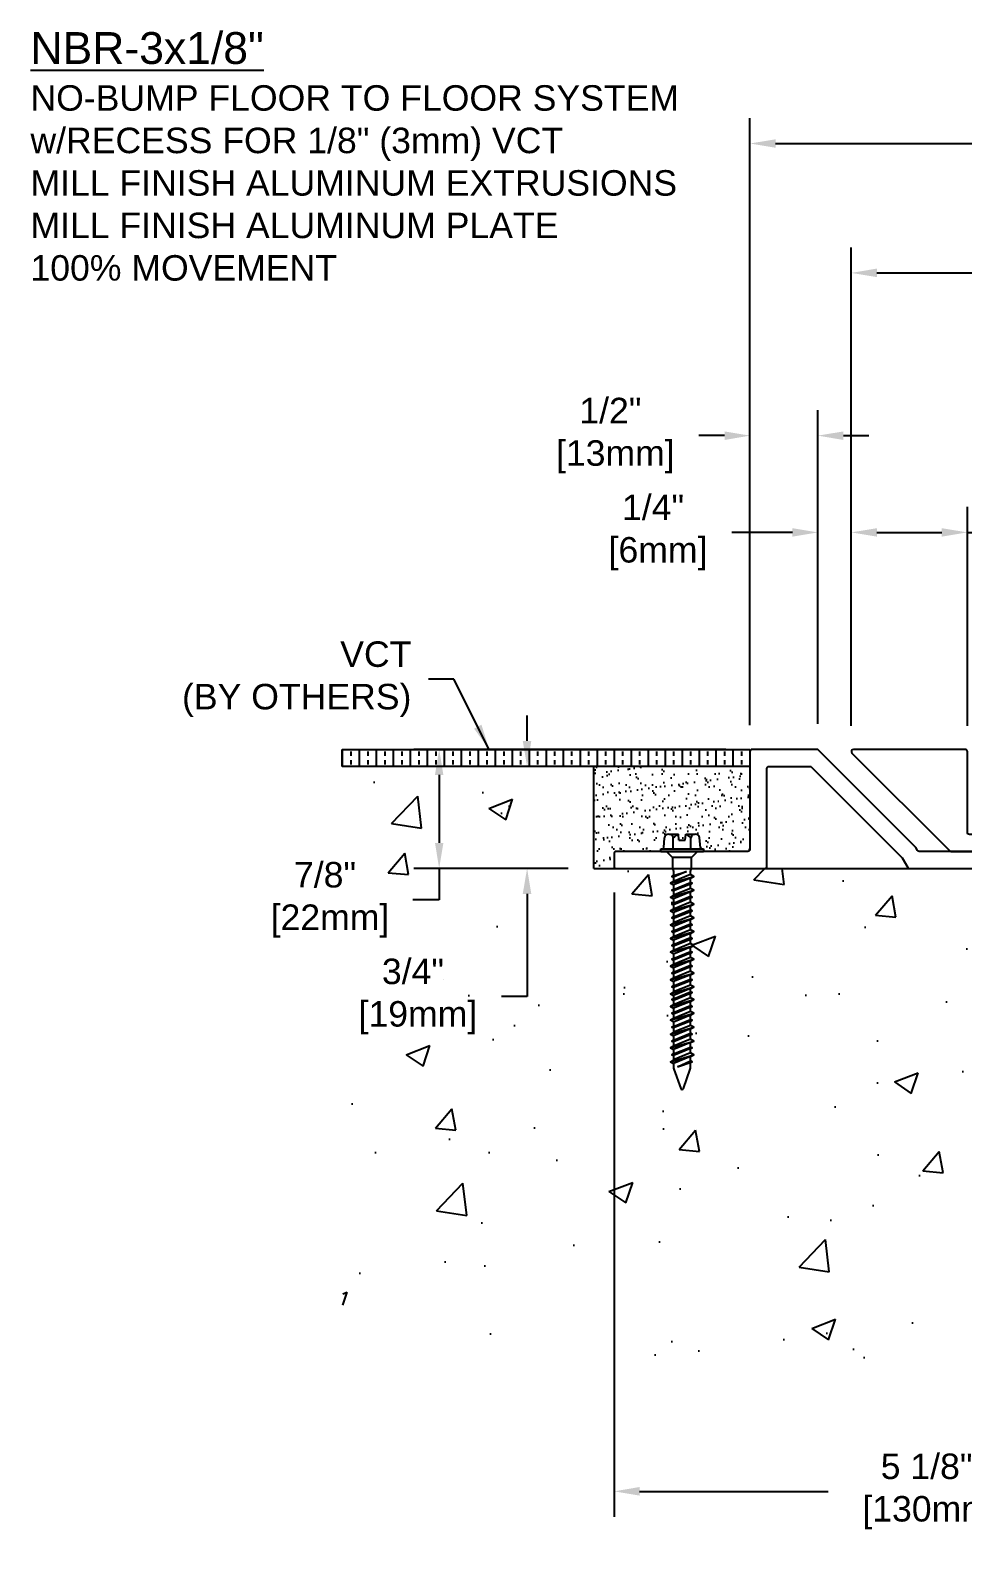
# Model space of a CAD drawing. Header units: inches. Extents: x -27.3 to 14.9, y 4.6 to 15.8.
# Drawn here: x -27.33 to -20.47, y 4.58 to 15.76 of the extents above; entities that cross this region are included whole.
import ezdxf

# ---------------------------------------------------------------- set-up
doc = ezdxf.new("R2010")
doc.units = ezdxf.units.IN
doc.header["$MEASUREMENT"] = 0
for name, color, linetype in [('Anchors', 4, 'Continuous'), ('Conditions', 1, 'Continuous'), ('Dimensions', 3, 'Continuous'), ('Metals', 7, 'Continuous'), ('TEXT', 2, 'Continuous')]:
    doc.layers.add(name, color=color, linetype=linetype)
doc.styles.add('ARIAL', font='arial.ttf')
doc.dimstyles.new('Arial', dxfattribs={"dimtxt": 0.1875, "dimasz": 0.1875, "dimexe": 0.1875, "dimexo": 0.1875, "dimgap": 0.1875, "dimtad": 0, "dimtih": 1, "dimtoh": 1, "dimdec": 4, "dimzin": 3, "dimdsep": 46, "dimlunit": 4, "dimtxsty": 'ARIAL', "dimcen": 0.1875, "dimadec": 0, "dimazin": 0, "dimtfac": 1, "dimtdec": 4, "dimtofl": 0, "dimtmove": 0, "dimatfit": 3, "dimfxl": 0, "dimfrac": 2, "dimtolj": 1, "dimtzin": 0, "dimarcsym": 0})

# ---------------------------------------------------------------- blocks, each defined once
blk = doc.blocks.new('*D12')
at = {"layer": 'Defpoints', "color": 0}
for p in [(-21.536, 12.778), (-22.036, 10.459), (-21.536, 10.469)]:
    blk.add_point(p, dxfattribs=at)
at = {"layer": 'Dimensions', "color": 0, "lineweight": -2}
for p, q in [((-22.036, 10.647), (-22.036, 12.965)), ((-21.536, 10.657), (-21.536, 12.965)), ((-22.223, 12.778), (-22.411, 12.778)), ((-21.348, 12.778), (-21.161, 12.778))]:
    blk.add_line(p, q, dxfattribs=at)
at = {"layer": 'Dimensions', "color": 0}
for points in [[(-22.223, 12.809), (-22.223, 12.746), (-22.036, 12.778)], [(-21.348, 12.809), (-21.348, 12.746), (-21.536, 12.778)]]:
    blk.add_solid(points, dxfattribs=at)
at = {"layer": 'Dimensions', "color": 0, "insert": (-23.063, 12.778), "char_height": 0.1875, "attachment_point": 5, "style": 'ARIAL'}
blk.add_mtext('\\A1;1/2"\\P [13mm]', dxfattribs=at)
blk = doc.blocks.new('*D14')
at = {"layer": 'Defpoints', "color": 0}
for p in [(-10.837, 14.927), (-22.036, 10.459), (-10.837, 10.459)]:
    blk.add_point(p, dxfattribs=at)
at = {"layer": 'Dimensions', "color": 0, "lineweight": -2}
for p, q in [((-22.036, 10.647), (-22.036, 15.114)), ((-10.837, 10.647), (-10.837, 15.114)), ((-21.848, 14.927), (-17.161, 14.927)), ((-11.024, 14.927), (-15.711, 14.927))]:
    blk.add_line(p, q, dxfattribs=at)
at = {"layer": 'Dimensions', "color": 0}
for points in [[(-21.848, 14.958), (-21.848, 14.896), (-22.036, 14.927)], [(-11.024, 14.958), (-11.024, 14.896), (-10.837, 14.927)]]:
    blk.add_solid(points, dxfattribs=at)
at = {"layer": 'Dimensions', "color": 0, "insert": (-16.436, 14.927), "char_height": 0.1875, "attachment_point": 5, "style": 'ARIAL'}
blk.add_mtext('\\A1;11 3/16"\\P [284mm]', dxfattribs=at)
blk = doc.blocks.new('TH316134')
for p, q in [((-0.097, 0.127), (-0.027, 0.127)), ((-0.023, 0.083), (-0.027, 0.127)), ((0.023, 0.083), (0.027, 0.127)), ((0.027, 0.127), (0.097, 0.127)), ((-0.157, 0.019), (0.157, 0.019)), ((-0.157, 0), (-0.157, 0.019)), ((-0.157, 0), (0.157, 0)), ((-0.135, 0.029), (-0.129, 0.1)), ((-0.115, 0), (-0.07, -0.045)), ((-0.065, 0.019), (-0.065, 0.1)), ((-0.023, 0.083), (0.023, 0.083)), ((0.064, 0.019), (0.064, 0.1)), ((0.115, 0), (0.07, -0.045)), ((0.135, 0.029), (0.129, 0.1)), ((0.157, 0.019), (0.157, 0)), ((-0.086, -0.234), (0.086, -0.184)), ((-0.074, -0.184), (0.032, -0.147)), ((0.032, -0.147), (-0.062, -0.19)), ((-0.062, -0.177), (0.032, -0.147)), ((0.062, -0.171), (-0.062, -0.221)), ((0.062, -0.197), (-0.062, -0.247)), ((-0.086, -0.336), (0.086, -0.285)), ((-0.074, -0.285), (0.074, -0.234)), ((-0.062, -0.279), (0.062, -0.228)), ((0.062, -0.241), (-0.062, -0.291)), ((0.062, -0.272), (-0.062, -0.323)), ((0.062, -0.298), (-0.062, -0.349)), ((-0.062, -0.381), (0.062, -0.33)), ((-0.086, -0.437), (0.086, -0.387)), ((-0.074, -0.387), (0.074, -0.336)), ((-0.074, -0.488), (0.074, -0.437)), ((0.062, -0.342), (-0.062, -0.393)), ((0.062, -0.374), (-0.062, -0.425)), ((0.062, -0.4), (-0.062, -0.45)), ((-0.062, -0.482), (0.062, -0.431)), ((0.062, -0.444), (-0.062, -0.494)), ((-0.086, -0.539), (0.086, -0.488)), ((-0.074, -0.59), (0.074, -0.539)), ((0.062, -0.475), (-0.062, -0.526)), ((0.062, -0.501), (-0.062, -0.552)), ((-0.062, -0.584), (0.062, -0.533)), ((0.062, -0.545), (-0.062, -0.596)), ((-0.086, -0.641), (0.086, -0.59)), ((-0.074, -0.691), (0.074, -0.641)), ((0.062, -0.577), (-0.062, -0.628)), ((0.062, -0.603), (-0.062, -0.654)), ((-0.062, -0.685), (0.062, -0.634)), ((0.062, -0.647), (-0.062, -0.698)), ((-0.086, -0.742), (0.086, -0.691)), ((-0.074, -0.793), (0.074, -0.742)), ((0.062, -0.678), (-0.062, -0.729)), ((0.062, -0.704), (-0.062, -0.755)), ((-0.062, -0.787), (0.062, -0.736)), ((0.062, -0.748), (-0.062, -0.799)), ((0.062, -0.78), (-0.062, -0.831)), ((-0.086, -0.844), (0.086, -0.793)), ((-0.086, -0.945), (0.086, -0.895)), ((-0.074, -0.895), (0.074, -0.844)), ((0.062, -0.806), (-0.062, -0.857)), ((-0.062, -0.888), (0.062, -0.838)), ((0.062, -0.85), (-0.062, -0.901)), ((0.062, -0.882), (-0.062, -0.932)), ((-0.086, -1.047), (0.086, -0.996)), ((-0.074, -0.996), (0.074, -0.945)), ((0.062, -0.907), (-0.062, -0.958)), ((-0.062, -0.99), (0.062, -0.939)), ((0.062, -0.951), (-0.062, -1.002)), ((0.062, -0.983), (-0.062, -1.034)), ((-0.086, -1.141), (0.086, -1.09)), ((-0.074, -1.09), (0.074, -1.039)), ((0.062, -1.009), (-0.062, -1.06)), ((-0.062, -1.084), (0.062, -1.033)), ((0.062, -1.045), (-0.062, -1.096)), ((0.062, -1.077), (-0.062, -1.128)), ((0.062, -1.103), (-0.062, -1.154)), ((-0.086, -1.242), (0.086, -1.191)), ((-0.074, -1.191), (0.074, -1.141)), ((-0.062, -1.185), (0.062, -1.134)), ((0.062, -1.147), (-0.062, -1.198)), ((0.062, -1.178), (-0.062, -1.229)), ((0.062, -1.204), (-0.062, -1.255)), ((-0.086, -1.344), (0.086, -1.293)), ((-0.074, -1.293), (0.074, -1.242)), ((-0.062, -1.287), (0.062, -1.236)), ((0.062, -1.248), (-0.062, -1.299)), ((0.062, -1.28), (-0.062, -1.331)), ((0.062, -1.306), (-0.062, -1.357)), ((-0.062, -1.388), (0.062, -1.338)), ((-0.086, -1.445), (0.086, -1.395)), ((-0.074, -1.395), (0.074, -1.344)), ((-0.074, -1.496), (0.074, -1.445)), ((0.062, -1.35), (-0.062, -1.401)), ((0.062, -1.382), (-0.062, -1.432)), ((0.062, -1.407), (-0.062, -1.458)), ((-0.062, -1.49), (0.062, -1.439)), ((0.062, -1.451), (-0.062, -1.502)), ((-0.086, -1.547), (0.086, -1.496)), ((0.062, -1.483), (-0.062, -1.534)), ((0.062, -1.509), (-0.062, -1.56)), ((-0.034, -1.584), (0.062, -1.541)), ((-0.034, -1.584), (0.074, -1.547)), ((0.062, -1.553), (-0.034, -1.584))]:
    blk.add_line(p, q)
blk.add_lwpolyline([(0.07, -0.045), (-0.07, -0.045), (-0.07, -0.112, 0.052126), (-0.069, -0.122), (-0.063, -0.148, -0.052126), (-0.062, -0.157), (-0.062, -0.177), (-0.074, -0.184), (-0.062, -0.19), (-0.062, -0.221), (-0.086, -0.234), (-0.062, -0.247), (-0.062, -0.279), (-0.074, -0.285), (-0.062, -0.291), (-0.062, -0.323), (-0.086, -0.336), (-0.062, -0.349), (-0.062, -0.381), (-0.074, -0.387), (-0.062, -0.393), (-0.062, -0.425), (-0.086, -0.437), (-0.062, -0.45), (-0.062, -0.482), (-0.074, -0.488), (-0.062, -0.494), (-0.062, -0.526), (-0.086, -0.539), (-0.062, -0.552), (-0.062, -0.584), (-0.074, -0.59), (-0.062, -0.596), (-0.062, -0.628), (-0.086, -0.641), (-0.062, -0.654), (-0.062, -0.685), (-0.074, -0.691), (-0.062, -0.698), (-0.062, -0.729), (-0.086, -0.742), (-0.062, -0.755), (-0.062, -0.787), (-0.074, -0.793), (-0.062, -0.799), (-0.062, -0.831), (-0.086, -0.844), (-0.062, -0.857), (-0.062, -0.888), (-0.074, -0.895), (-0.062, -0.901), (-0.062, -0.932), (-0.086, -0.945), (-0.062, -0.958), (-0.062, -0.99), (-0.074, -0.996), (-0.062, -1.002), (-0.062, -1.034), (-0.086, -1.047), (-0.062, -1.06), (-0.062, -1.084), (-0.074, -1.09), (-0.062, -1.096), (-0.062, -1.128), (-0.086, -1.141), (-0.062, -1.154), (-0.062, -1.185), (-0.074, -1.191), (-0.062, -1.198), (-0.062, -1.229), (-0.086, -1.242), (-0.062, -1.255), (-0.062, -1.287), (-0.074, -1.293), (-0.062, -1.299), (-0.062, -1.331), (-0.086, -1.344), (-0.062, -1.357), (-0.062, -1.388), (-0.074, -1.395), (-0.062, -1.401), (-0.062, -1.432), (-0.086, -1.445), (-0.062, -1.458), (-0.062, -1.49), (-0.074, -1.496), (-0.062, -1.502), (-0.062, -1.534), (-0.086, -1.547), (-0.062, -1.56), (-0.062, -1.586, 0.084437), (-0.06, -1.601), (-0.01, -1.744, 0.648167), (0.01, -1.744), (0.06, -1.601, 0.084437), (0.062, -1.586), (0.062, -1.553), (0.074, -1.547), (0.062, -1.541), (0.062, -1.509), (0.086, -1.496), (0.062, -1.483), (0.062, -1.451), (0.074, -1.445), (0.062, -1.439), (0.062, -1.407), (0.086, -1.395), (0.062, -1.382), (0.062, -1.35), (0.074, -1.344), (0.062, -1.338), (0.062, -1.306), (0.086, -1.293), (0.062, -1.28), (0.062, -1.248), (0.074, -1.242), (0.062, -1.236), (0.062, -1.204), (0.086, -1.191), (0.062, -1.178), (0.062, -1.147), (0.074, -1.141), (0.062, -1.134), (0.062, -1.103), (0.086, -1.09), (0.062, -1.077), (0.062, -1.045), (0.074, -1.039), (0.062, -1.033), (0.062, -1.009), (0.086, -0.996), (0.062, -0.983), (0.062, -0.951), (0.074, -0.945), (0.062, -0.939), (0.062, -0.907), (0.086, -0.895), (0.062, -0.882), (0.062, -0.85), (0.074, -0.844), (0.062, -0.838), (0.062, -0.806), (0.086, -0.793), (0.062, -0.78), (0.062, -0.748), (0.074, -0.742), (0.062, -0.736), (0.062, -0.704), (0.086, -0.691), (0.062, -0.678), (0.062, -0.647), (0.074, -0.641), (0.062, -0.634), (0.062, -0.603), (0.086, -0.59), (0.062, -0.577), (0.062, -0.545), (0.074, -0.539), (0.062, -0.533), (0.062, -0.501), (0.086, -0.488), (0.062, -0.475), (0.062, -0.444), (0.074, -0.437), (0.062, -0.431), (0.062, -0.4), (0.086, -0.387), (0.062, -0.374), (0.062, -0.342), (0.074, -0.336), (0.062, -0.33), (0.062, -0.298), (0.086, -0.285), (0.062, -0.272), (0.062, -0.241), (0.074, -0.234), (0.062, -0.228), (0.062, -0.197), (0.086, -0.184), (0.062, -0.171), (0.062, -0.157, -0.052126), (0.063, -0.148), (0.069, -0.122, 0.052126), (0.07, -0.112)], format="xyb", close=True)
for centre, radius, start, end in [((-0.097, 0.095), 0.0327, 9.285, 170.715), ((0, 0.038), 0.0896, 107.4215, 136.0407), ((0, 0.038), 0.0896, 43.9593, 72.5785), ((0.097, 0.095), 0.0327, 9.285, 170.715), ((-0.146, 0.03), 0.0112, 270, 355), ((0.146, 0.03), 0.0112, 185, 270)]:
    blk.add_arc(centre, radius, start, end)
blk = doc.blocks.new('*D15')
at = {"layer": 'Defpoints', "color": 0}
for p in [(-21.29, 12.066), (-21.536, 10.469), (-21.29, 10.454)]:
    blk.add_point(p, dxfattribs=at)
at = {"layer": 'Dimensions', "color": 0, "lineweight": -2}
for p, q in [((-21.536, 10.657), (-21.536, 12.254)), ((-21.29, 10.642), (-21.29, 12.254)), ((-21.723, 12.066), (-22.17, 12.066)), ((-21.102, 12.066), (-20.915, 12.066))]:
    blk.add_line(p, q, dxfattribs=at)
at = {"layer": 'Dimensions', "color": 0}
for points in [[(-21.723, 12.097), (-21.723, 12.035), (-21.536, 12.066)], [(-21.102, 12.097), (-21.102, 12.035), (-21.29, 12.066)]]:
    blk.add_solid(points, dxfattribs=at)
at = {"layer": 'Dimensions', "color": 0, "insert": (-22.749, 12.066), "char_height": 0.1875, "attachment_point": 5, "style": 'ARIAL'}
blk.add_mtext('\\A1;1/4"\\P [6mm]', dxfattribs=at)
blk = doc.blocks.new('*D16')
at = {"layer": 'Defpoints', "color": 0}
for p in [(-23.036, 9.604), (-17.936, 5.977), (-17.936, 5.011)]:
    blk.add_point(p, dxfattribs=at)
at = {"layer": 'Dimensions', "color": 0, "lineweight": -2}
for p, q in [((-23.036, 9.417), (-23.036, 4.824)), ((-17.936, 5.789), (-17.936, 4.824)), ((-22.848, 5.011), (-21.461, 5.011)), ((-18.124, 5.011), (-20.011, 5.011))]:
    blk.add_line(p, q, dxfattribs=at)
at = {"layer": 'Dimensions', "color": 0}
for points in [[(-22.848, 5.043), (-22.848, 4.98), (-23.036, 5.011)], [(-18.124, 5.043), (-18.124, 4.98), (-17.936, 5.011)]]:
    blk.add_solid(points, dxfattribs=at)
at = {"layer": 'Dimensions', "color": 0, "insert": (-20.736, 5.011), "char_height": 0.1875, "attachment_point": 5, "style": 'ARIAL'}
blk.add_mtext('\\A1;5 1/8"\\P [130mm]', dxfattribs=at)
blk = doc.blocks.new('*D17')
at = {"layer": 'Defpoints', "color": 0}
for p in [(-21.29, 12.066), (-21.29, 10.454), (-20.436, 10.454)]:
    blk.add_point(p, dxfattribs=at)
at = {"layer": 'Dimensions', "color": 0, "lineweight": -2}
for p, q in [((-21.29, 10.642), (-21.29, 12.254)), ((-20.436, 10.642), (-20.436, 12.254)), ((-21.102, 12.066), (-20.624, 12.066)), ((-20.436, 12.066), (-20.096, 12.066))]:
    blk.add_line(p, q, dxfattribs=at)
at = {"layer": 'Dimensions', "color": 0}
for points in [[(-21.102, 12.097), (-21.102, 12.035), (-21.29, 12.066)], [(-20.624, 12.097), (-20.624, 12.035), (-20.436, 12.066)]]:
    blk.add_solid(points, dxfattribs=at)
at = {"layer": 'Dimensions', "color": 0, "insert": (-19.444, 12.066), "char_height": 0.1875, "attachment_point": 5, "style": 'ARIAL'}
blk.add_mtext('\\A1;7/8"\\P [22mm]', dxfattribs=at)
blk = doc.blocks.new('*D18')
at = {"layer": 'Defpoints', "color": 0}
for p in [(-21.29, 13.975), (-21.29, 10.454), (-11.582, 10.454)]:
    blk.add_point(p, dxfattribs=at)
at = {"layer": 'Dimensions', "color": 0, "lineweight": -2}
for p, q in [((-21.29, 10.642), (-21.29, 14.163)), ((-11.582, 10.642), (-11.582, 14.163)), ((-21.102, 13.975), (-17.161, 13.975)), ((-11.77, 13.975), (-15.711, 13.975))]:
    blk.add_line(p, q, dxfattribs=at)
at = {"layer": 'Dimensions', "color": 0}
for points in [[(-21.102, 14.007), (-21.102, 13.944), (-21.29, 13.975)], [(-11.77, 14.007), (-11.77, 13.944), (-11.582, 13.975)]]:
    blk.add_solid(points, dxfattribs=at)
at = {"layer": 'Dimensions', "color": 0, "insert": (-16.436, 13.975), "char_height": 0.1875, "attachment_point": 5, "style": 'ARIAL'}
blk.add_mtext('\\A1;9 11/16"\\P [247mm]', dxfattribs=at)
blk = doc.blocks.new('*D19')
at = {"layer": 'Defpoints', "color": 0}
for p in [(-24.323, 10.469), (-22.026, 10.469), (-23.186, 9.594)]:
    blk.add_point(p, dxfattribs=at)
at = {"layer": 'Dimensions', "color": 0, "lineweight": -2}
for p, q in [((-22.213, 10.469), (-24.51, 10.469)), ((-24.323, 10.282), (-24.323, 9.782)), ((-23.373, 9.594), (-24.51, 9.594)), ((-24.323, 9.594), (-24.323, 9.363)), ((-24.323, 9.363), (-24.51, 9.363))]:
    blk.add_line(p, q, dxfattribs=at)
at = {"layer": 'Dimensions', "color": 0}
for points in [[(-24.354, 10.282), (-24.292, 10.282), (-24.323, 10.469)], [(-24.354, 9.782), (-24.292, 9.782), (-24.323, 9.594)]]:
    blk.add_solid(points, dxfattribs=at)
at = {"layer": 'Dimensions', "color": 0, "insert": (-25.163, 9.363), "char_height": 0.1875, "attachment_point": 5, "style": 'ARIAL'}
blk.add_mtext('\\A1;7/8"\\P [22mm]', dxfattribs=at)
blk = doc.blocks.new('NBT123')
blk.add_lwpolyline([(-0.985, 0.61, 0.414214), (-1, 0.625), (-1.824, 0.625, 0.668179), (-1.834, 0.599), (-1.114, -0.121, 0.198912), (-1.104, -0.125), (0, -0.125, 0.414214), (0.015, -0.11), (0.015, -0.015, 0.414214), (0, 0), (-0.97, 0, -0.414214), (-0.985, 0.015)], format="xyb", close=True)
blk = doc.blocks.new('*D23')
at = {"layer": 'Defpoints', "color": 0}
for p in [(-23.186, 10.344), (-23.676, 9.594), (-23.186, 9.594)]:
    blk.add_point(p, dxfattribs=at)
at = {"layer": 'Dimensions', "color": 0, "lineweight": -2}
for p, q in [((-23.676, 10.532), (-23.676, 10.719)), ((-23.373, 10.344), (-23.864, 10.344)), ((-23.373, 9.594), (-23.864, 9.594)), ((-23.676, 9.407), (-23.676, 8.652)), ((-23.676, 8.652), (-23.864, 8.652))]:
    blk.add_line(p, q, dxfattribs=at)
at = {"layer": 'Dimensions', "color": 0}
for points in [[(-23.708, 10.532), (-23.645, 10.532), (-23.676, 10.344)], [(-23.708, 9.407), (-23.645, 9.407), (-23.676, 9.594)]]:
    blk.add_solid(points, dxfattribs=at)
at = {"layer": 'Dimensions', "color": 0, "insert": (-24.516, 8.652), "char_height": 0.1875, "attachment_point": 5, "style": 'ARIAL'}
blk.add_mtext('\\A1;3/4"\\P [19mm]', dxfattribs=at)
blk = doc.blocks.new('*U26')
for p, q in [((-3, 0), (-3, 0.125)), ((-3, 0.125), (0, 0.125)), ((-3, 0.125), (-3, 0)), ((-3, 0.125), (-3, 0)), ((-2.875, 0.125), (-2.875, 0)), ((-2.75, 0.125), (-2.75, 0)), ((-2.625, 0.125), (-2.625, 0)), ((-2.5, 0.125), (-2.5, 0)), ((-2.375, 0.125), (-2.375, 0)), ((-2.25, 0.125), (-2.25, 0)), ((-2.125, 0.125), (-2.125, 0)), ((-2, 0.125), (-2, 0)), ((-1.875, 0.125), (-1.875, 0)), ((-1.75, 0.125), (-1.75, 0)), ((-1.625, 0.125), (-1.625, 0)), ((-1.5, 0.125), (-1.5, 0)), ((-1.375, 0.125), (-1.375, 0)), ((-1.25, 0.125), (-1.25, 0)), ((-1.125, 0.125), (-1.125, 0)), ((-1, 0.125), (-1, 0)), ((-0.875, 0.125), (-0.875, 0)), ((-0.75, 0.125), (-0.75, 0)), ((-0.625, 0.125), (-0.625, 0)), ((-0.5, 0.125), (-0.5, 0)), ((-0.375, 0.125), (-0.375, 0)), ((-0.25, 0.125), (-0.25, 0)), ((-0.125, 0.125), (-0.125, 0)), ((0, 0.125), (0, 0)), ((0, 0.125), (0, 0)), ((0, 0), (-3, 0)), ((-2.9375, 0.109375), (-2.9375, 0.078125)), ((-2.9375, 0.046875), (-2.9375, 0.015625)), ((-2.8125, 0.109375), (-2.8125, 0.078125)), ((-2.8125, 0.046875), (-2.8125, 0.015625)), ((-2.6875, 0.109375), (-2.6875, 0.078125)), ((-2.6875, 0.046875), (-2.6875, 0.015625)), ((-2.5625, 0.109375), (-2.5625, 0.078125)), ((-2.5625, 0.046875), (-2.5625, 0.015625)), ((-2.4375, 0.109375), (-2.4375, 0.078125)), ((-2.4375, 0.046875), (-2.4375, 0.015625)), ((-2.3125, 0.109375), (-2.3125, 0.078125)), ((-2.3125, 0.046875), (-2.3125, 0.015625)), ((-2.1875, 0.109375), (-2.1875, 0.078125)), ((-2.1875, 0.046875), (-2.1875, 0.015625)), ((-2.0625, 0.109375), (-2.0625, 0.078125)), ((-2.0625, 0.046875), (-2.0625, 0.015625)), ((-1.9375, 0.109375), (-1.9375, 0.078125)), ((-1.9375, 0.046875), (-1.9375, 0.015625)), ((-1.8125, 0.109375), (-1.8125, 0.078125)), ((-1.8125, 0.046875), (-1.8125, 0.015625)), ((-1.6875, 0.109375), (-1.6875, 0.078125)), ((-1.6875, 0.046875), (-1.6875, 0.015625)), ((-1.5625, 0.109375), (-1.5625, 0.078125)), ((-1.5625, 0.046875), (-1.5625, 0.015625)), ((-1.4375, 0.109375), (-1.4375, 0.078125)), ((-1.4375, 0.046875), (-1.4375, 0.015625)), ((-1.3125, 0.109375), (-1.3125, 0.078125)), ((-1.3125, 0.046875), (-1.3125, 0.015625)), ((-1.1875, 0.109375), (-1.1875, 0.078125)), ((-1.1875, 0.046875), (-1.1875, 0.015625)), ((-1.0625, 0.109375), (-1.0625, 0.078125)), ((-1.0625, 0.046875), (-1.0625, 0.015625)), ((-0.9375, 0.109375), (-0.9375, 0.078125)), ((-0.9375, 0.046875), (-0.9375, 0.015625)), ((-0.8125, 0.109375), (-0.8125, 0.078125)), ((-0.8125, 0.046875), (-0.8125, 0.015625)), ((-0.6875, 0.109375), (-0.6875, 0.078125)), ((-0.6875, 0.046875), (-0.6875, 0.015625)), ((-0.5625, 0.109375), (-0.5625, 0.078125)), ((-0.5625, 0.046875), (-0.5625, 0.015625)), ((-0.4375, 0.109375), (-0.4375, 0.078125)), ((-0.4375, 0.046875), (-0.4375, 0.015625)), ((-0.3125, 0.109375), (-0.3125, 0.078125)), ((-0.3125, 0.046875), (-0.3125, 0.015625)), ((-0.1875, 0.109375), (-0.1875, 0.078125)), ((-0.1875, 0.046875), (-0.1875, 0.015625)), ((-0.0625, 0.109375), (-0.0625, 0.078125)), ((-0.0625, 0.046875), (-0.0625, 0.015625))]:
    blk.add_line(p, q)
blk = doc.blocks.new('NBA60110')
blk.add_lwpolyline([(2.161, 0.007, 0.267949), (2.174, 0), (5.085, 0, -0.414214), (5.1, -0.015), (5.1, -0.325, 0.738322), (5.922, -0.578, 0.436073), (5.912, -0.534), (5.857, -0.502, 0.388901), (5.816, -0.511, -3.172023), (5.816, -0.139, 0.388901), (5.857, -0.148), (5.912, -0.116, 0.436073), (5.922, -0.072, 0.248202), (5.55, 0.125), (2.246, 0.125, -0.267949), (2.233, 0.132), (2.221, 0.153, 0.065543), (2.219, 0.156), (1.504, 0.871, 0.198912), (1.494, 0.875), (1.015, 0.875, 0.414214), (1, 0.86), (1, 0.14, -0.414214), (0.985, 0.125), (0.015, 0.125, 0.414214), (0, 0.11), (0, 0.015, 0.414214), (0.015, 0), (1.11, 0, 0.414214), (1.125, 0.015), (1.125, 0.735, -0.414214), (1.14, 0.75), (1.442, 0.75, -0.198912), (1.453, 0.746), (2.119, 0.08, -0.065543), (2.121, 0.077)], format="xyb", close=True)

msp = doc.modelspace()

# ---------------------------------------------------------------- hatches: boundary and pattern name
at = {"layer": 'Conditions'}
h = msp.add_hatch(dxfattribs=at)
h.set_pattern_fill('AR-SAND', color=256, scale=0.0625, style=0)
h.set_pattern_definition([(37.5, (-25.20185, 34.94777), (-0.0039371, 0.1204265), [0, -0.095, 0, -0.10625, 0, -0.1015625]), (7.5, (-25.20185, 34.94777), (0.110611, 0.1763841), [0, -0.05125, 0, -0.085625, 0, -0.0328125]), (327.5, (-25.27872, 34.94777), (0.19463387, 0.0003537), [0, -0.03125, 0, -0.1125, 0, -0.146875]), (317.5, (-25.27872, 34.94777), (0.1878829, 0.0548547), [0, -0.015625, 0, -0.07375, 0, -0.084375])])
edge = h.paths.add_edge_path()
edge.add_line((-22.53318, 10.3441), (-23.03046, 10.3441))
edge.add_line((-23.03046, 10.3441), (-23.18591, 10.3441))
edge.add_line((-23.18591, 10.3441), (-23.18591, 9.5941))
edge.add_line((-23.18591, 9.5941), (-23.02591, 9.5941))
edge.add_arc((-23.02591, 9.6041), 0.01, 180, 270, ccw=False)
edge.add_line((-23.03591, 9.6041), (-23.03591, 9.7091))
edge.add_arc((-23.02591, 9.7091), 0.01, 90, 180, ccw=False)
edge.add_line((-23.02591, 9.7191), (-22.69266, 9.7191))
edge.add_line((-22.69266, 9.7191), (-22.69266, 9.73785))
edge.add_line((-22.69266, 9.73785), (-22.68233, 9.73785))
edge.add_arc((-22.68233, 9.7491), 0.01125, 270, 355)
edge.add_line((-22.67112, 9.74812), (-22.66533, 9.81433))
edge.add_arc((-22.63266, 9.81392), 0.03268, 90, 179.284968, ccw=False)
edge.add_line((-22.63266, 9.8466), (-22.56309, 9.8466))
edge.add_line((-22.56309, 9.8466), (-22.55916, 9.8016))
edge.add_line((-22.55916, 9.8016), (-22.51266, 9.8016))
edge.add_line((-22.51266, 9.8016), (-22.50872, 9.8466))
edge.add_line((-22.50872, 9.8466), (-22.43916, 9.8466))
edge.add_arc((-22.43916, 9.81392), 0.03268, 9.284968, 90, ccw=False)
edge.add_line((-22.40691, 9.81919), (-22.40069, 9.74812))
edge.add_arc((-22.38948, 9.7491), 0.01125, 185, 270)
edge.add_line((-22.38948, 9.73785), (-22.37916, 9.73785))
edge.add_line((-22.37916, 9.73785), (-22.37916, 9.7191))
edge.add_line((-22.37916, 9.7191), (-22.04591, 9.7191))
edge.add_arc((-22.04591, 9.7291), 0.01, 270, 360)
edge.add_line((-22.03591, 9.7291), (-22.03591, 10.3441))
edge.add_line((-22.03591, 10.3441), (-22.53318, 10.3441))
h = msp.add_hatch(dxfattribs=at)
h.set_pattern_fill('AR-CONC', color=256, scale=0.25, style=0)
h.paths.add_polyline_path([(-17.93621, 9.5841, 0.41421356), (-17.94621, 9.5941), (-18.68785, 9.5941), (-18.703, 9.5781), (-18.703, 9.511, -0.05212645), (-18.704, 9.50139), (-18.70949, 9.47542, 0.05212645), (-18.7105, 9.4658), (-18.7105, 9.45243), (-18.6865, 9.43951), (-18.7105, 9.42658), (-18.7105, 9.39489), (-18.69905, 9.38872), (-18.7105, 9.38256), (-18.7105, 9.35087), (-18.6865, 9.33794), (-18.7105, 9.32502), (-18.7105, 9.29333), (-18.69905, 9.28716), (-18.7105, 9.281), (-18.7105, 9.24931), (-18.6865, 9.23638), (-18.7105, 9.22346), (-18.7105, 9.19176), (-18.69905, 9.1856), (-18.7105, 9.17944), (-18.7105, 9.14774), (-18.6865, 9.13482), (-18.7105, 9.12189), (-18.7105, 9.0902), (-18.69905, 9.08404), (-18.7105, 9.07787), (-18.7105, 9.04618), (-18.6865, 9.03326), (-18.7105, 9.02033), (-18.7105, 8.98864), (-18.69905, 8.98247), (-18.7105, 8.97631), (-18.7105, 8.94462), (-18.6865, 8.93169), (-18.7105, 8.91877), (-18.7105, 8.88708), (-18.69905, 8.88091), (-18.7105, 8.87475), (-18.7105, 8.84306), (-18.6865, 8.83013), (-18.7105, 8.81721), (-18.7105, 8.78551), (-18.69905, 8.77935), (-18.7105, 8.77319), (-18.7105, 8.74149), (-18.6865, 8.72857), (-18.7105, 8.71564), (-18.7105, 8.68395), (-18.69905, 8.67779), (-18.7105, 8.67162), (-18.7105, 8.63993), (-18.6865, 8.62701), (-18.7105, 8.61408), (-18.7105, 8.57607), (-18.69905, 8.56991), (-18.7105, 8.56374), (-18.7105, 8.53205), (-18.6865, 8.51913), (-18.7105, 8.5062), (-18.7105, 8.46594), (-18.69905, 8.45978), (-18.7105, 8.45362), (-18.7105, 8.42192), (-18.6865, 8.409), (-18.7105, 8.39607), (-18.7105, 8.36031), (-18.69905, 8.35415), (-18.7105, 8.34798), (-18.7105, 8.31629), (-18.6865, 8.30337), (-18.7105, 8.29044), (-18.7105, 8.25805), (-18.69905, 8.25189), (-18.7105, 8.24572), (-18.7105, 8.21403), (-18.6865, 8.2011), (-18.7105, 8.18818), (-18.7105, 8.15579), (-18.69905, 8.14962), (-18.7105, 8.14346), (-18.7105, 8.11177), (-18.6865, 8.09884), (-18.7105, 8.08592), (-18.7105, 8.05422), (-18.69905, 8.04806), (-18.7105, 8.0419), (-18.7105, 8.03838, -0.08443704), (-18.71311, 8.02301), (-18.76252, 7.88196, -0.70927499), (-18.78239, 7.88029), (-18.83238, 8.02301, -0.06654669), (-18.83488, 8.03508), (-18.859, 8.04806), (-18.83489, 8.06104), (-18.83489, 8.09263), (-18.84644, 8.09884), (-18.83489, 8.10506), (-18.83489, 8.13735), (-18.859, 8.15032), (-18.83489, 8.1633), (-18.8349, 8.19489), (-18.84644, 8.2011), (-18.8349, 8.20731), (-18.8349, 8.23961), (-18.859, 8.25258), (-18.8349, 8.26556), (-18.83491, 8.29716), (-18.84644, 8.30337), (-18.83491, 8.30957), (-18.83491, 8.34525), (-18.859, 8.35822), (-18.83491, 8.37118), (-18.83491, 8.4028), (-18.84644, 8.409), (-18.83491, 8.4152), (-18.83492, 8.45538), (-18.859, 8.46834), (-18.83492, 8.48131), (-18.83492, 8.51293), (-18.84644, 8.51913), (-18.83492, 8.52532), (-18.83493, 8.56327), (-18.859, 8.57622), (-18.83493, 8.58918), (-18.83493, 8.62081), (-18.84644, 8.62701), (-18.83493, 8.6332), (-18.83493, 8.66483), (-18.859, 8.67779), (-18.83494, 8.69074), (-18.83494, 8.72238), (-18.84644, 8.72857), (-18.83494, 8.73476), (-18.83494, 8.7664), (-18.859, 8.77935), (-18.83494, 8.7923), (-18.83495, 8.82395), (-18.84644, 8.83013), (-18.83495, 8.83632), (-18.83495, 8.86797), (-18.859, 8.88091), (-18.83495, 8.89386), (-18.83495, 8.92551), (-18.84644, 8.93169), (-18.83495, 8.93787), (-18.83496, 8.96953), (-18.859, 8.98247), (-18.83496, 8.99542), (-18.83496, 9.02708), (-18.84644, 9.03326), (-18.83496, 9.03943), (-18.83496, 9.0711), (-18.859, 9.08404), (-18.83497, 9.09697), (-18.83497, 9.12865), (-18.84644, 9.13482), (-18.83497, 9.14099), (-18.83497, 9.17267), (-18.859, 9.1856), (-18.83497, 9.19853), (-18.83498, 9.23021), (-18.84644, 9.23638), (-18.83498, 9.24255), (-18.83498, 9.27423), (-18.859, 9.28716), (-18.83498, 9.30009), (-18.83498, 9.33178), (-18.84644, 9.33794), (-18.83499, 9.34411), (-18.83499, 9.3758), (-18.859, 9.38872), (-18.83499, 9.40165), (-18.83499, 9.43334), (-18.84644, 9.43951), (-18.83499, 9.44567), (-18.835, 9.46581, 0.05208779), (-18.836, 9.47542), (-18.84149, 9.50139, -0.05212645), (-18.8425, 9.511), (-18.8425, 9.5781), (-18.85764, 9.5941), (-20.16348, 9.5941), (-20.17862, 9.5781), (-20.17862, 9.511, -0.05212645), (-20.17963, 9.50139), (-20.18512, 9.47542, 0.05212645), (-20.18612, 9.4658), (-20.18612, 9.45243), (-20.16212, 9.43951), (-20.18612, 9.42658), (-20.18612, 9.39489), (-20.17468, 9.38872), (-20.18612, 9.38256), (-20.18612, 9.35087), (-20.16212, 9.33794), (-20.18612, 9.32502), (-20.18612, 9.29333), (-20.17468, 9.28716), (-20.18612, 9.281), (-20.18612, 9.24931), (-20.16212, 9.23638), (-20.18612, 9.22346), (-20.18612, 9.19176), (-20.17468, 9.1856), (-20.18612, 9.17944), (-20.18612, 9.14774), (-20.16212, 9.13482), (-20.18612, 9.12189), (-20.18612, 9.0902), (-20.17468, 9.08404), (-20.18612, 9.07787), (-20.18612, 9.04618), (-20.16212, 9.03326), (-20.18612, 9.02033), (-20.18612, 8.98864), (-20.17468, 8.98247), (-20.18612, 8.97631), (-20.18612, 8.94462), (-20.16212, 8.93169), (-20.18612, 8.91877), (-20.18612, 8.88708), (-20.17468, 8.88091), (-20.18612, 8.87475), (-20.18612, 8.84306), (-20.16212, 8.83013), (-20.18612, 8.81721), (-20.18612, 8.78551), (-20.17468, 8.77935), (-20.18612, 8.77319), (-20.18612, 8.74149), (-20.16212, 8.72857), (-20.18612, 8.71564), (-20.18612, 8.68395), (-20.17468, 8.67779), (-20.18612, 8.67162), (-20.18612, 8.63993), (-20.16212, 8.62701), (-20.18612, 8.61408), (-20.18612, 8.57607), (-20.17468, 8.56991), (-20.18612, 8.56374), (-20.18612, 8.53205), (-20.16212, 8.51913), (-20.18612, 8.5062), (-20.18612, 8.46594), (-20.17468, 8.45978), (-20.18612, 8.45362), (-20.18612, 8.42192), (-20.16212, 8.409), (-20.18612, 8.39607), (-20.18612, 8.36031), (-20.17468, 8.35415), (-20.18612, 8.34798), (-20.18612, 8.31629), (-20.16212, 8.30337), (-20.18612, 8.29044), (-20.18612, 8.25805), (-20.17468, 8.25189), (-20.18612, 8.24572), (-20.18612, 8.21403), (-20.16212, 8.2011), (-20.18612, 8.18818), (-20.18612, 8.15579), (-20.17468, 8.14962), (-20.18612, 8.14346), (-20.18612, 8.11177), (-20.16212, 8.09884), (-20.18612, 8.08592), (-20.18612, 8.05422), (-20.17468, 8.04806), (-20.18612, 8.0419), (-20.18612, 8.03838, -0.08443704), (-20.18874, 8.02301), (-20.23815, 7.88196, -0.70927499), (-20.25801, 7.88029), (-20.30801, 8.02301, -0.06654669), (-20.31051, 8.03508), (-20.33462, 8.04806), (-20.31051, 8.06104), (-20.31052, 8.09263), (-20.32207, 8.09884), (-20.31052, 8.10506), (-20.31052, 8.13735), (-20.33462, 8.15032), (-20.31052, 8.1633), (-20.31052, 8.19489), (-20.32207, 8.2011), (-20.31053, 8.20731), (-20.31053, 8.23961), (-20.33462, 8.25258), (-20.31053, 8.26556), (-20.31053, 8.29716), (-20.32207, 8.30337), (-20.31053, 8.30957), (-20.31054, 8.34525), (-20.33462, 8.35822), (-20.31054, 8.37118), (-20.31054, 8.4028), (-20.32207, 8.409), (-20.31054, 8.4152), (-20.31054, 8.45538), (-20.33462, 8.46834), (-20.31055, 8.48131), (-20.31055, 8.51293), (-20.32207, 8.51913), (-20.31055, 8.52532), (-20.31055, 8.56327), (-20.33462, 8.57622), (-20.31056, 8.58918), (-20.31056, 8.62081), (-20.32207, 8.62701), (-20.31056, 8.6332), (-20.31056, 8.66483), (-20.33462, 8.67779), (-20.31056, 8.69074), (-20.31057, 8.72238), (-20.32207, 8.72857), (-20.31057, 8.73476), (-20.31057, 8.7664), (-20.33462, 8.77935), (-20.31057, 8.7923), (-20.31057, 8.82395), (-20.32207, 8.83013), (-20.31057, 8.83632), (-20.31058, 8.86797), (-20.33462, 8.88091), (-20.31058, 8.89386), (-20.31058, 8.92551), (-20.32207, 8.93169), (-20.31058, 8.93787), (-20.31058, 8.96953), (-20.33462, 8.98247), (-20.31059, 8.99542), (-20.31059, 9.02708), (-20.32207, 9.03326), (-20.31059, 9.03943), (-20.31059, 9.0711), (-20.33462, 9.08404), (-20.31059, 9.09697), (-20.3106, 9.12865), (-20.32207, 9.13482), (-20.3106, 9.14099), (-20.3106, 9.17267), (-20.33462, 9.1856), (-20.3106, 9.19853), (-20.3106, 9.23021), (-20.32207, 9.23638), (-20.31061, 9.24255), (-20.31061, 9.27423), (-20.33462, 9.28716), (-20.31061, 9.30009), (-20.31061, 9.33178), (-20.32207, 9.33794), (-20.31061, 9.34411), (-20.31062, 9.3758), (-20.33462, 9.38872), (-20.31062, 9.40165), (-20.31062, 9.43334), (-20.32207, 9.43951), (-20.31062, 9.44567), (-20.31062, 9.46581, 0.05208779), (-20.31163, 9.47542), (-20.31712, 9.50139, -0.05212645), (-20.31812, 9.511), (-20.31812, 9.5781), (-20.33327, 9.5941), (-22.46786, 9.5941), (-22.47265, 9.57142, 0.05212645), (-22.47366, 9.5618), (-22.47366, 9.54843), (-22.44966, 9.53551), (-22.47366, 9.52258), (-22.47366, 9.49089), (-22.46221, 9.48472), (-22.47366, 9.47856), (-22.47366, 9.44687), (-22.44966, 9.43394), (-22.47366, 9.42102), (-22.47366, 9.38933), (-22.46221, 9.38316), (-22.47366, 9.377), (-22.47366, 9.34531), (-22.44966, 9.33238), (-22.47366, 9.31946), (-22.47366, 9.28776), (-22.46221, 9.2816), (-22.47366, 9.27544), (-22.47366, 9.24374), (-22.44966, 9.23082), (-22.47366, 9.21789), (-22.47366, 9.1862), (-22.46221, 9.18004), (-22.47366, 9.17387), (-22.47366, 9.14218), (-22.44966, 9.12926), (-22.47366, 9.11633), (-22.47366, 9.08464), (-22.46221, 9.07847), (-22.47366, 9.07231), (-22.47366, 9.04062), (-22.44966, 9.02769), (-22.47366, 9.01477), (-22.47366, 8.98308), (-22.46221, 8.97691), (-22.47366, 8.97075), (-22.47366, 8.93906), (-22.44966, 8.92613), (-22.47366, 8.91321), (-22.47366, 8.88151), (-22.46221, 8.87535), (-22.47366, 8.86919), (-22.47366, 8.83749), (-22.44966, 8.82457), (-22.47366, 8.81164), (-22.47366, 8.77995), (-22.46221, 8.77379), (-22.47366, 8.76762), (-22.47366, 8.73593), (-22.44966, 8.72301), (-22.47366, 8.71008), (-22.47366, 8.6862), (-22.46221, 8.68004), (-22.47366, 8.67387), (-22.47366, 8.64218), (-22.44966, 8.62926), (-22.47366, 8.61633), (-22.47366, 8.58464), (-22.46221, 8.57847), (-22.47366, 8.57231), (-22.47366, 8.54062), (-22.44966, 8.52769), (-22.47366, 8.51477), (-22.47366, 8.48308), (-22.46221, 8.47691), (-22.47366, 8.47075), (-22.47366, 8.43906), (-22.44966, 8.42613), (-22.47366, 8.41321), (-22.47366, 8.38151), (-22.46221, 8.37535), (-22.47366, 8.36919), (-22.47366, 8.33749), (-22.44966, 8.32457), (-22.47366, 8.31164), (-22.47366, 8.27995), (-22.46221, 8.27379), (-22.47366, 8.26762), (-22.47366, 8.23593), (-22.44966, 8.22301), (-22.47366, 8.21008), (-22.47366, 8.17839), (-22.46221, 8.17222), (-22.47366, 8.16606), (-22.47366, 8.13344, -0.08443704), (-22.47627, 8.11807), (-22.52568, 7.97701, -0.70927499), (-22.54555, 7.97535), (-22.59554, 8.11807, -0.08443704), (-22.59816, 8.13344), (-22.59816, 8.1593), (-22.62216, 8.17222), (-22.59816, 8.18515), (-22.59816, 8.21684), (-22.6096, 8.22301), (-22.59816, 8.22917), (-22.59816, 8.26086), (-22.62216, 8.27379), (-22.59816, 8.28671), (-22.59816, 8.31841), (-22.6096, 8.32457), (-22.59816, 8.33073), (-22.59816, 8.36242), (-22.62216, 8.37535), (-22.59816, 8.38827), (-22.59816, 8.41997), (-22.6096, 8.42613), (-22.59816, 8.43229), (-22.59816, 8.46399), (-22.62216, 8.47691), (-22.59816, 8.48984), (-22.59816, 8.52153), (-22.6096, 8.52769), (-22.59816, 8.53386), (-22.59816, 8.56555), (-22.62216, 8.57847), (-22.59816, 8.5914), (-22.59816, 8.62309), (-22.6096, 8.62926), (-22.59816, 8.63542), (-22.59816, 8.6593), (-22.62216, 8.67222), (-22.59816, 8.68515), (-22.59816, 8.71684), (-22.6096, 8.72301), (-22.59816, 8.72917), (-22.59816, 8.76086), (-22.62216, 8.77379), (-22.59816, 8.78671), (-22.59816, 8.81841), (-22.6096, 8.82457), (-22.59816, 8.83073), (-22.59816, 8.86242), (-22.62216, 8.87535), (-22.59816, 8.88827), (-22.59816, 8.91997), (-22.6096, 8.92613), (-22.59816, 8.93229), (-22.59816, 8.96399), (-22.62216, 8.97691), (-22.59816, 8.98984), (-22.59816, 9.02153), (-22.6096, 9.02769), (-22.59816, 9.03386), (-22.59816, 9.06555), (-22.62216, 9.07847), (-22.59816, 9.0914), (-22.59816, 9.12309), (-22.6096, 9.12926), (-22.59816, 9.13542), (-22.59816, 9.16711), (-22.62216, 9.18004), (-22.59816, 9.19296), (-22.59816, 9.22466), (-22.6096, 9.23082), (-22.59816, 9.23698), (-22.59816, 9.26867), (-22.62216, 9.2816), (-22.59816, 9.29452), (-22.59816, 9.32622), (-22.6096, 9.33238), (-22.59816, 9.33854), (-22.59816, 9.37024), (-22.62216, 9.38316), (-22.59816, 9.39609), (-22.59816, 9.42778), (-22.6096, 9.43394), (-22.59816, 9.44011), (-22.59816, 9.4718), (-22.62216, 9.48472), (-22.59816, 9.49765), (-22.59816, 9.52934), (-22.6096, 9.53551), (-22.59816, 9.54167), (-22.59816, 9.5618, 0.05212645), (-22.59916, 9.57142), (-22.60396, 9.5941), (-23.18591, 9.5941), (-23.18591, 10.2816), (-25.03143, 10.2816), (-25.03143, 5.97677), (-17.93621, 5.97677)])
h.paths.add_polyline_path([(-24.88474, 9.04322), (-23.84492, 9.04322), (-23.84492, 9.74408), (-24.88474, 9.74408)], flags=24)

# ---------------------------------------------------------------- linework, layer by layer
msp.add_line((-23.18591, 9.5941), (-23.18591, 10.3441), dxfattribs=at)
msp.add_lwpolyline([(-23.18591, 9.5941), (-23.18591, 9.5941), (-17.93621, 9.5941), (-17.93621, 5.97677)], dxfattribs=at)

# ---------------------------------------------------------------- block references
msp.add_blockref('NBA60110', (-23.03621, 9.5941))
at = {"layer": 'Anchors'}
msp.add_blockref('TH316134', (-22.53591, 9.7191), dxfattribs=at)
at = {"layer": 'Conditions'}
msp.add_blockref('*U26', (-22.03591, 10.3441), dxfattribs=at)
at = {"layer": 'Metals'}
msp.add_blockref('NBT123', (-19.45121, 9.8441), dxfattribs=at)

# ---------------------------------------------------------------- texts
at = {"layer": 'TEXT', "char_height": 0.1875, "style": 'ARIAL'}
for s, insert, width, attachment_point in [('{\\H1.25x;\\LNBR-3x1/8"\\P}NO-BUMP FLOOR TO FLOOR SYSTEM\\Pw/RECESS FOR 1/8" (3mm) VCT\\PMILL FINISH ALUMINUM EXTRUSIONS\\PMILL FINISH ALUMINUM PLATE\\P100% MOVEMENT', (-27.33089, 15.74672), 7.5157046, 1), ('\\A1;VCT\\P(BY OTHERS)', (-24.52744, 10.98604), 3.2442785, 6)]:
    msp.add_mtext(s, dxfattribs=dict(at, insert=insert, width=width, attachment_point=attachment_point))

# ---------------------------------------------------------------- dimensions: what is measured, and where the dimension line sits
at = {"layer": 'Dimensions'}
for base, p1, p2, picture, middle in [((-10.83652, 14.92676), (-22.03591, 10.4591), (-10.83652, 10.4591), '*D14', (-16.43621, 14.92676)), ((-21.29, 13.97544), (-11.58243, 10.4541), (-21.29, 10.4541), '*D18', (-16.43621, 13.97544)), ((-21.53591, 12.7777), (-22.03591, 10.4591), (-21.53591, 10.4691), '*D12', (-23.06293, 12.7777)), ((-21.29, 12.0661), (-21.53591, 10.4691), (-21.29, 10.4541), '*D15', (-22.74878, 12.0661)), ((-17.93621, 5.01143), (-23.03591, 9.6041), (-17.93621, 5.97677), '*D16', (-20.73591, 5.01143))]:
    dim = msp.add_linear_dim(base=base, p1=p1, p2=p2, dimstyle='Arial', override={"dimpost": '\\X'}, dxfattribs=at)
    dim.commit()
    dim.dimension.update_dxf_attribs({"geometry": picture, "text_midpoint": middle, "dimtype": 160})
for base, p1, p2, angle, picture, middle in [((-21.29, 12.0661), (-20.43621, 10.4541), (-21.29, 10.4541), 180, '*D17', (-19.44423, 12.0661)), ((-23.67649, 9.5941), (-23.18591, 10.3441), (-23.18591, 9.5941), 90, '*D23', (-24.51602, 8.65228)), ((-24.323, 10.4691), (-23.18591, 9.5941), (-22.02591, 10.4691), 90, '*D19', (-25.16252, 9.3625))]:
    dim = msp.add_linear_dim(base=base, p1=p1, p2=p2, angle=angle, dimstyle='Arial', override={"dimpost": '\\X'}, dxfattribs=at)
    dim.commit()
    dim.dimension.update_dxf_attribs({"geometry": picture, "text_midpoint": middle, "dimtype": 160})

# ---------------------------------------------------------------- leaders
at = {"layer": 'TEXT', "annotation_type": 0, "has_hookline": 1, "hookline_direction": 1, "text_width": 1.66282}
msp.add_leader([(-23.95481, 10.4691), (-24.21494, 10.98604), (-24.40244, 10.98604)], dimstyle='Arial', override={"dimgap": 0.125, "dimtad": 0}, dxfattribs=at)

doc.saveas('drawing.dxf')
